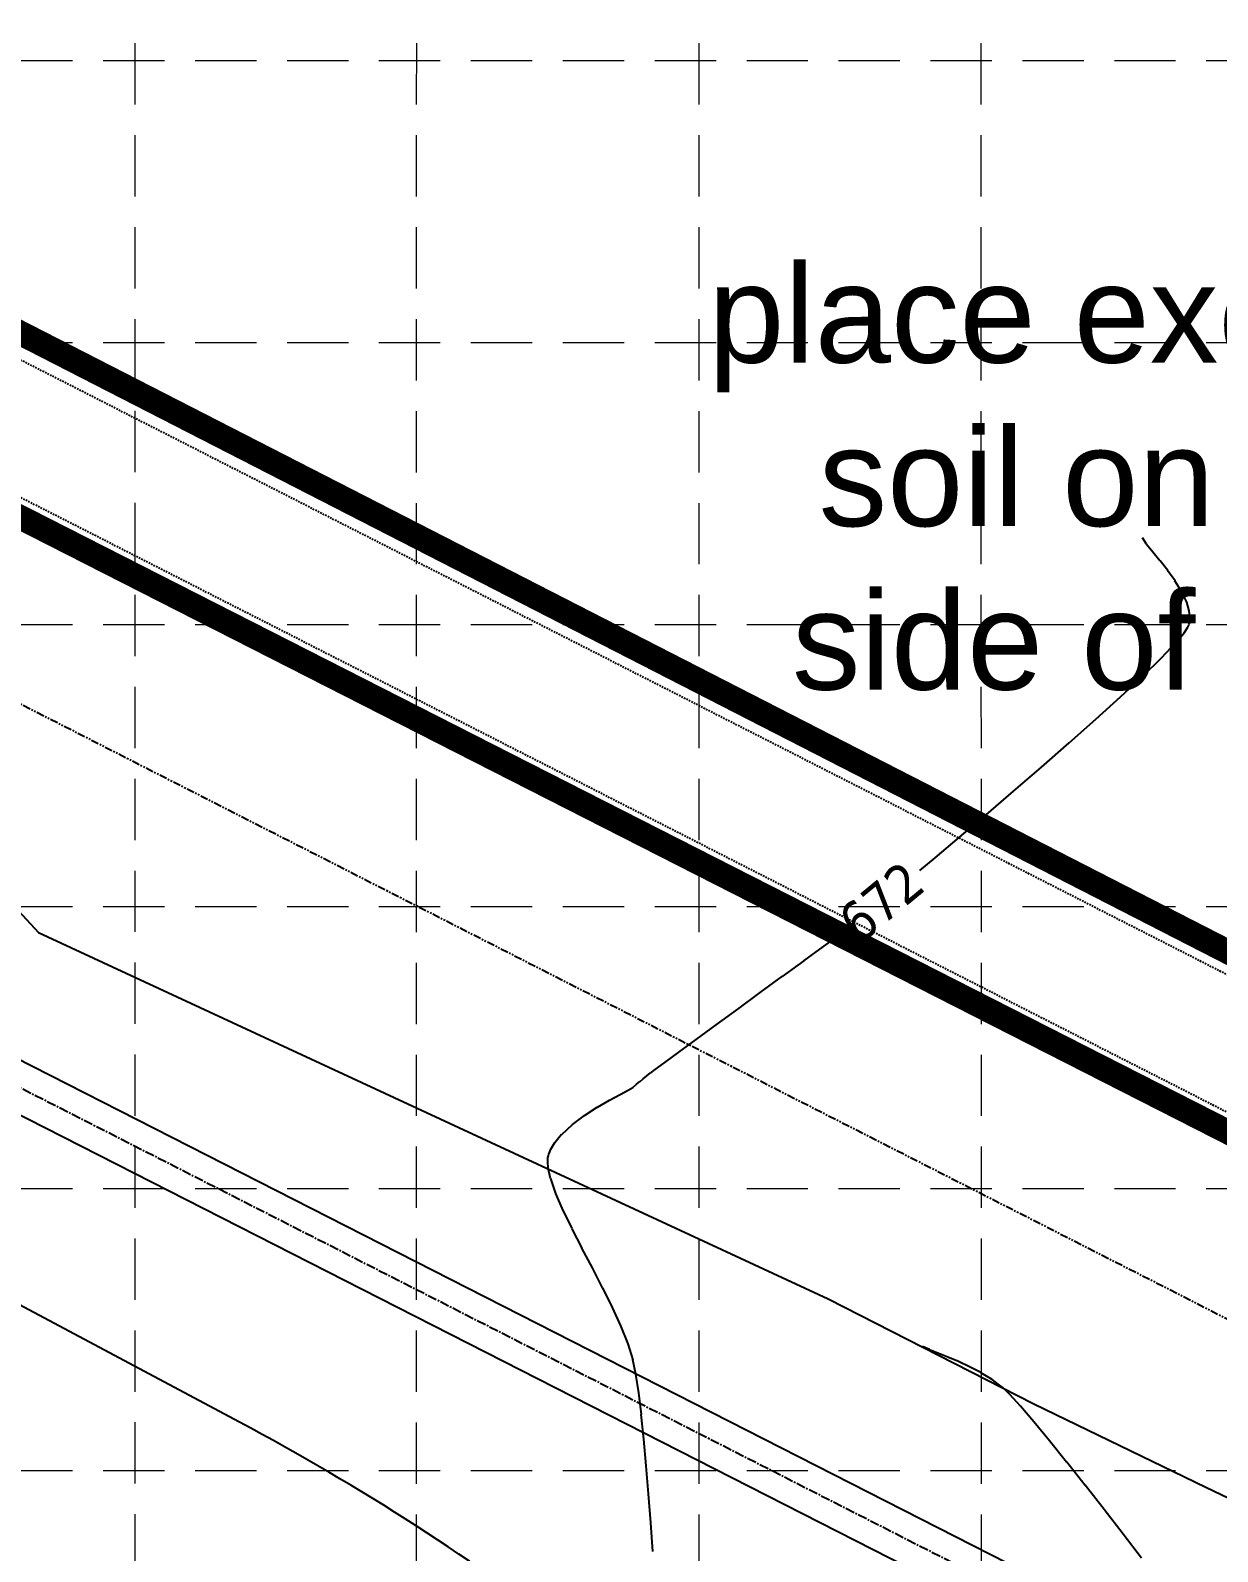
# Model space of a CAD drawing. Header units: inches. Extents: x 6967 to 7890, y 13663 to 15138.
# Drawn here: x 7098.2 to 7195, y 14508.9 to 14633 of the extents above; entities that cross this region are included whole.
import ezdxf

# ---------------------------------------------------------------- set-up
doc = ezdxf.new("R2010")
doc.units = ezdxf.units.IN
doc.header["$MEASUREMENT"] = 0
for name, pattern in [('CENTER2', [1.125, 0.75, -0.125, 0.125, -0.125]), ('DASHED', [0.75, 0.5, -0.25]), ('HIDDEN', [0.375, 0.25, -0.125]), ('xGWI003pt$0$HIDDEN2', [0.1875, 0.125, -0.0625]), ('xGWI003pt$0$PHANTOM2', [1.25, 0.625, -0.125, 0.125, -0.125, 0.125, -0.125])]:
    doc.linetypes.add(name, pattern=pattern)
for name, color, linetype in [('EC', 35, 'Continuous'), ('GRID', 254, 'HIDDEN'), ('LIMITS OF DISTURBANCE', 1, 'HIDDEN'), ('SILT FENCE', 200, 'Continuous'), ('V-ROAD-BACK-P', 2, 'Continuous'), ('V-STRM-CNTR-E', 11, 'CENTER2'), ('V-STRM-UNDR-E', 15, 'Continuous'), ('xGWI003pt$0$C-EASE-WATR-N', 2, 'xGWI003pt$0$HIDDEN2'), ('xGWI003pt$0$ROW', 3, 'xGWI003pt$0$PHANTOM2')]:
    doc.layers.add(name, color=color, linetype=linetype)
doc.styles.add('L80', font='TAHOMA.TTF', dxfattribs={"height": 3.2})
doc.styles.get("Standard").update_dxf_attribs({"font": 'ARIAL.TTF'})

msp = doc.modelspace()

# ---------------------------------------------------------------- linework, layer by layer
at = {"layer": 'EC', "color": 35, "extrusion": (0.83285, 0.553498, 0), "elevation": 14063.67}
msp.add_lwpolyline([(8172.94, 672), (8173.57, 672)], dxfattribs=at)
at = {"layer": 'EC', "color": 35}
for points, elevation in [([(7189.72, 14590.42), (7189.22, 14591.05)], 672), ([(7192.7, 14585.63), (7192.5, 14586.32)], 672), ([(7192.76, 14585.11), (7192.7, 14585.63)], 672), ([(7191.62, 14583.04), (7192.28, 14583.83)], 672), ([(7192.59, 14584.29), (7192.7, 14584.52)], 672), ([(7188.9, 14580.3), (7190.43, 14581.79)], 672), ([(7180.65, 14572.88), (7182.91, 14574.86)], 672), ([(7178.36, 14570.91), (7180.65, 14572.88)], 672), ([(7171.96, 14565.48), (7173.95, 14567.16)], 672), ([(7159.52, 14555.8), (7161.27, 14557.07)], 672), ([(7155.87, 14553.14), (7157.7, 14554.48)], 672), ([(7152.47, 14550.66), (7154.1, 14551.85)], 672), ([(7151.05, 14549.63), (7152.47, 14550.66)], 672), ([(7149.91, 14548.79), (7151.05, 14549.63)], 672), ([(7149.12, 14548.21), (7149.91, 14548.79)], 672), ([(7146.26, 14546.17), (7146.92, 14546.52)], 672), ([(7147.29, 14546.75), (7147.61, 14547.01)], 672), ([(7147.61, 14547.01), (7147.88, 14547.24)], 672), ([(7144.41, 14545.13), (7145.4, 14545.7)], 672), ([(7145.4, 14545.7), (7146.26, 14546.17)], 672), ([(7142.37, 14543.73), (7143.37, 14544.47)], 672), ([(7140.4, 14540.17), (7140.36, 14540.71)], 672), ([(7140.38, 14541.03), (7140.41, 14541.17)], 672), ([(7140.41, 14541.17), (7140.46, 14541.35)], 672), ([(7141.03, 14538.1), (7140.6, 14539.32)], 672), ([(7144, 14532.03), (7143.15, 14533.65)], 672), ([(7144.84, 14530.4), (7144, 14532.03)], 672), ([(7146.34, 14527.26), (7145.64, 14528.8)], 672), ([(7146.92, 14525.82), (7146.34, 14527.26)], 672), ([(7172.99, 14524.75), (7172.2, 14525.07)], 671), ([(7176.61, 14522.93), (7175.7, 14523.48)], 671), ([(7178.06, 14521.71), (7177.47, 14522.29)], 671), ([(7178.93, 14520.75), (7178.06, 14521.71)], 671), ([(7148.2, 14518.06), (7147.99, 14520.07)], 672), ([(7148.4, 14515.89), (7148.2, 14518.06)], 672), ([(7184.21, 14514.29), (7182.71, 14516.18)], 671), ([(7148.76, 14511.24), (7148.59, 14513.6)], 672), ([(7187.3, 14510.32), (7185.76, 14512.32)], 671)]:
    msp.add_lwpolyline(points, dxfattribs=dict(at, elevation=elevation))
at = {"layer": 'EC', "color": 35, "extrusion": (0.774728, 0.632294, 0), "elevation": 14795.52}
msp.add_lwpolyline([(6756.66, 672), (6757.59, 672)], dxfattribs=at)
at = {"layer": 'EC', "color": 35, "extrusion": (0.783446, 0.62146, 0), "elevation": 14700.14}
msp.add_lwpolyline([(6960.74, 672), (6961.75, 672)], dxfattribs=at)
at = {"layer": 'EC', "color": 35, "extrusion": (0.808813, 0.588065, 0), "elevation": 14395.36}
msp.add_lwpolyline([(7569.93, 672), (7570.97, 672)], dxfattribs=at)
at = {"layer": 'EC', "color": 35, "extrusion": (0.849702, 0.527263, 0), "elevation": 13802.42}
msp.add_lwpolyline([(8602.66, 672), (8603.69, 672)], dxfattribs=at)
at = {"layer": 'EC', "color": 35, "extrusion": (0.904828, 0.425778, 0), "elevation": 12718.5}
msp.add_lwpolyline([(10135.71, 672), (10136.68, 672)], dxfattribs=at)
at = {"layer": 'EC', "color": 35, "extrusion": (0.999526, -0.030795, 0), "elevation": 6740.2}
msp.add_lwpolyline([(14799.36, 672), (14799.7, 672)], dxfattribs=at)
at = {"layer": 'EC', "color": 35, "extrusion": (0.826566, -0.562841, 0), "elevation": -2263.48}
msp.add_lwpolyline([(16102.6, 672), (16103.15, 672)], dxfattribs=at)
at = {"layer": 'EC', "color": 35, "extrusion": (0.966939, -0.255007, 0), "elevation": 3235.75}
msp.add_lwpolyline([(15936.54, 672), (15936.63, 672)], dxfattribs=at)
at = {"layer": 'EC', "color": 35, "extrusion": (0.991487, -0.130209, 0), "elevation": 5232.45}
msp.add_lwpolyline([(15397.01, 672), (15397.17, 672)], dxfattribs=at)
at = {"layer": 'EC', "color": 35, "extrusion": (0.724445, -0.689333, 0), "elevation": -4842.64}
msp.add_lwpolyline([(15520.3, 672), (15522.02, 672)], dxfattribs=at)
at = {"layer": 'EC', "color": 35, "extrusion": (-0.682598, 0.730795, 0), "elevation": 5748.07}
msp.add_lwpolyline([(-15203.62, 672), (-15206.09, 672)], dxfattribs=at)
at = {"layer": 'EC', "color": 35, "extrusion": (0.671722, -0.740803, 0), "elevation": -5972.15}
msp.add_lwpolyline([(15114.28, 672), (15117, 672)], dxfattribs=at)
at = {"layer": 'EC', "color": 35, "extrusion": (0.663864, -0.747854, 0), "elevation": -6131.39}
msp.add_lwpolyline([(15047.49, 672), (15050.39, 672)], dxfattribs=at)
at = {"layer": 'EC', "color": 35, "extrusion": (0.649558, -0.760312, 0), "elevation": -6415.67}
msp.add_lwpolyline([(14919.49, 672), (14922.45, 672)], dxfattribs=at)
at = {"layer": 'EC', "color": 35, "extrusion": (-0.64651, 0.762906, 0), "elevation": 6475.34}
msp.add_lwpolyline([(-14890.86, 672), (-14893.69, 672)], dxfattribs=at)
at = {"layer": 'EC', "color": 35, "extrusion": (-0.641848, 0.766832, 0), "elevation": 6565.97}
msp.add_lwpolyline([(-14846.91, 672), (-14848.51, 672)], dxfattribs=at)
at = {"layer": 'EC', "color": 35, "extrusion": (-0.588967, 0.808157, 0), "elevation": 7546.65}
msp.add_lwpolyline([(-14363.04, 672), (-14364.58, 672)], dxfattribs=at)
at = {"layer": 'EC', "color": 35, "extrusion": (-0.588901, 0.808205, 0), "elevation": 7547.83}
msp.add_lwpolyline([(-14360.45, 672), (-14362.42, 672)], dxfattribs=at)
at = {"layer": 'EC', "color": 35, "extrusion": (0.588922, -0.80819, 0), "elevation": -7547.46}
msp.add_lwpolyline([(14356.23, 672), (14358.49, 672)], dxfattribs=at)
at = {"layer": 'EC', "color": 35, "extrusion": (-0.589111, 0.808052, 0), "elevation": 7544.1}
msp.add_lwpolyline([(-14353.54, 672), (-14355.73, 672)], dxfattribs=at)
at = {"layer": 'EC', "color": 35, "extrusion": (-0.628187, 0.778062, 0), "elevation": 6828.45}
msp.add_lwpolyline([(-14700.24, 672), (-14700.6, 672)], dxfattribs=at)
at = {"layer": 'EC', "color": 35, "extrusion": (0.616115, -0.787656, 0), "elevation": -7054.32}
msp.add_lwpolyline([(14593.56, 672), (14593.97, 672)], dxfattribs=at)
at = {"layer": 'EC', "color": 35, "extrusion": (0.595656, -0.803239, 0), "elevation": -7427.28}
msp.add_lwpolyline([(14407.74, 672), (14408.19, 672)], dxfattribs=at)
at = {"layer": 'EC', "color": 35, "extrusion": (0.524522, -0.851397, 0), "elevation": -8636.14}
msp.add_lwpolyline([(13714.84, 672), (13715.27, 672)], dxfattribs=at)
at = {"layer": 'EC', "color": 35, "extrusion": (0.636524, -0.771257, 0), "elevation": -6669.86}
msp.add_lwpolyline([(14772.53, 672), (14772.87, 672)], dxfattribs=at)
at = {"layer": 'EC', "color": 35, "extrusion": (0.537883, -0.84302, 0), "elevation": -8418.98}
msp.add_lwpolyline([(13845.22, 672), (13846.45, 672)], dxfattribs=at)
at = {"layer": 'EC', "color": 35, "extrusion": (0.770712, -0.637183, 0), "elevation": -3762.48}
msp.add_lwpolyline([(15757.97, 672), (15758.85, 672)], dxfattribs=at)
at = {"layer": 'EC', "color": 35, "extrusion": (0.67455, -0.738229, 0), "elevation": -5918.71}
msp.add_lwpolyline([(15081.99, 672), (15083.18, 672)], dxfattribs=at)
at = {"layer": 'EC', "color": 35, "extrusion": (0.925434, -0.378909, 0), "elevation": 1098.18}
msp.add_lwpolyline([(16162.65, 672), (16163.04, 672)], dxfattribs=at)
at = {"layer": 'EC', "color": 35, "extrusion": (0.860406, -0.50961, 0), "elevation": -1266.78}
msp.add_lwpolyline([(16150.7, 672), (16151.32, 672)], dxfattribs=at)
at = {"layer": 'EC', "color": 35, "extrusion": (0.997183, -0.075004, 0), "elevation": 6029.63}
msp.add_lwpolyline([(15035.31, 672), (15035.63, 672)], dxfattribs=at)
at = {"layer": 'EC', "color": 35, "extrusion": (0.974471, 0.224515, 0), "elevation": 10222.59}
msp.add_lwpolyline([(12564.97, 672), (12565.84, 672)], dxfattribs=at)
at = {"layer": 'EC', "color": 35, "extrusion": (0.917324, 0.398142, 0), "elevation": 12338.86}
msp.add_lwpolyline([(10491.5, 672), (10493, 672)], dxfattribs=at)
at = {"layer": 'EC', "color": 35, "extrusion": (0.900225, 0.435426, 0), "elevation": 12758.73}
msp.add_lwpolyline([(9975.01, 672), (9976.67, 672)], dxfattribs=at)
at = {"layer": 'EC', "color": 35, "extrusion": (0.890458, 0.455065, 0), "elevation": 12974.44}
msp.add_lwpolyline([(9691, 672), (9692.77, 672)], dxfattribs=at)
at = {"layer": 'EC', "color": 35, "extrusion": (0.895694, 0.444672, 0), "elevation": 12860.85}
msp.add_lwpolyline([(9835.89, 672), (9837.68, 672)], dxfattribs=at)
at = {"layer": 'EC', "color": 35, "extrusion": (0.955972, 0.293457, 0), "elevation": 11094.96}
msp.add_lwpolyline([(11787.61, 672), (11788.97, 672)], dxfattribs=at)
at = {"layer": 'EC', "color": 35, "extrusion": (0.416827, 0.908986, 0), "elevation": 16192.62}
msp.add_lwpolyline([(-464.23, 671), (-463.61, 671)], dxfattribs=at)
at = {"layer": 'EC', "color": 35, "extrusion": (0.378689, 0.925524, 0), "elevation": 16159.33}
msp.add_lwpolyline([(-1137.55, 671), (-1136.8, 671)], dxfattribs=at)
at = {"layer": 'EC', "color": 35, "extrusion": (0.980287, 0.19758, 0), "elevation": 9876.17}
msp.add_lwpolyline([(12824.84, 672), (12826.03, 672)], dxfattribs=at)
at = {"layer": 'EC', "color": 35, "extrusion": (-0.38701, -0.922075, 0), "elevation": -16168.94}
msp.add_lwpolyline([(993.76, 671), (992.81, 671)], dxfattribs=at)
at = {"layer": 'EC', "color": 35, "extrusion": (-0.417835, -0.908523, 0), "elevation": -16193.23}
msp.add_lwpolyline([(449.83, 671), (448.82, 671)], dxfattribs=at)
at = {"layer": 'EC', "color": 35, "extrusion": (0.988808, 0.14919, 0), "elevation": 9234.3}
msp.add_lwpolyline([(13292.95, 672), (13294.47, 672)], dxfattribs=at)
at = {"layer": 'EC', "color": 35, "extrusion": (-0.463319, -0.886192, 0), "elevation": -16195.23}
msp.add_lwpolyline([(-369.96, 671), (-371, 671)], dxfattribs=at)
at = {"layer": 'EC', "color": 35, "extrusion": (-0.596847, -0.802355, 0), "elevation": -15935.88}
msp.add_lwpolyline([(-2908.7, 671), (-2909.77, 671)], dxfattribs=at)
at = {"layer": 'EC', "color": 35, "extrusion": (0.99263, 0.121187, 0), "elevation": 8854.96}
msp.add_lwpolyline([(13546.81, 672), (13548.6, 672)], dxfattribs=at)
at = {"layer": 'EC', "color": 35, "extrusion": (0.760296, 0.649576, 0), "elevation": 14890.45}
msp.add_lwpolyline([(6375.13, 671), (6376.81, 671)], dxfattribs=at)
at = {"layer": 'EC', "color": 35, "extrusion": (0.770743, 0.637146, 0), "elevation": 14784.98}
msp.add_lwpolyline([(6614.06, 671), (6616.06, 671)], dxfattribs=at)
at = {"layer": 'EC', "color": 35, "extrusion": (0.777707, 0.628627, 0), "elevation": 14711.3}
msp.add_lwpolyline([(6774.1, 671), (6776.34, 671)], dxfattribs=at)
at = {"layer": 'EC', "color": 35, "extrusion": (0.996688, 0.081322, 0), "elevation": 8305.18}
msp.add_lwpolyline([(13884.19, 672), (13886.49, 672)], dxfattribs=at)
at = {"layer": 'EC', "color": 35, "extrusion": (0.787305, 0.616564, 0), "elevation": 14605.15}
msp.add_lwpolyline([(6995.15, 671), (6997.65, 671)], dxfattribs=at)
at = {"layer": 'EC', "color": 35, "extrusion": (0.997597, 0.069278, 0), "elevation": 8136.9}
msp.add_lwpolyline([(13978.76, 672), (13981.12, 672)], dxfattribs=at)
at = {"layer": 'EC', "color": 35, "extrusion": (0.795242, 0.606292, 0), "elevation": 14513.14}
msp.add_lwpolyline([(7179.14, 671), (7181.61, 671)], dxfattribs=at)
at = {"layer": 'GRID', "color": 252, "linetype": 'HIDDEN', "lineweight": 0, "ltscale": 20}
for p, q in [((7106.76, 13779.43), (7106.66, 15112.78)), ((7129.62, 13779.42), (7129.69, 15112.74)), ((7152.79, 13779.42), (7152.67, 15112.65)), ((7175.88, 13779.42), (7175.64, 15112.67)), ((6991.59, 14630.52), (7865.68, 14630.52)), ((6991.59, 14607.52), (7865.68, 14607.52)), ((6991.59, 14584.52), (7865.68, 14584.52)), ((6991.59, 14561.52), (7865.68, 14561.52)), ((6991.59, 14538.51), (7865.68, 14538.51)), ((6991.59, 14515.51), (7865.68, 14515.51))]:
    msp.add_line(p, q, dxfattribs=at)
at = {"layer": 'LIMITS OF DISTURBANCE', "linetype": 'DASHED', "ltscale": 25, "const_width": 2}
msp.add_lwpolyline([(7626.68, 14301.01), (7537.7, 14305.63), (7486.93, 14312.38), (7396.55, 14337.66), (7372.92, 14344.83), (7341.41, 14355.65), (7272.76, 14383.79), (7321.11, 14493.63), (7084.45, 14614.89), (7078.43, 14602.87), (7300.44, 14489.89), (7255.53, 14390.87), (7231.16, 14402.51, 0.426649), (7192.43, 14387.89), (7143.12, 14290.44, 0.055483), (7100.96, 14177.59), (7091.99, 14135.02), (7118.28, 14130.52), (7275.49, 14103.27), (7373.36, 14083.72), (7470.5, 14064.56), (7646.85, 14024.45)], format="xyb", dxfattribs=at)
at = {"layer": 'V-ROAD-BACK-P', "color": 7}
for points in [[(7059.69, 14584.97, 0.135803), (7069.46, 14574.84), (7077.24, 14570.76), (7084.62, 14568.94), (7094.53, 14563.99), (7098.8, 14559.39), (7163.24, 14529.51)], [(7143.26, 14501.36, 0.04177), (7115.22, 14519.44), (7076.31, 14540.17)]]:
    msp.add_lwpolyline(points, format="xyb", dxfattribs=at)
msp.add_lwpolyline([(7163.24, 14529.51), (7180.02, 14520.95), (7194.06, 14514.13), (7202.18, 14510.24)], dxfattribs=at)
at = {"layer": 'V-STRM-CNTR-E', "color": 5}
msp.add_lwpolyline([(7000.28, 14596.16), (7233.82, 14477.21, 0.086014), (7580.97, 14384.04), (7664.9, 14381.94, 0.032197), (7684.65, 14382.54, 0.032197)], format="xyb", dxfattribs=at)
at = {"layer": 'V-STRM-UNDR-E', "color": 5}
for points in [[(7000.29, 14598.4), (7234.69, 14479.01, 0.085989), (7581.08, 14386.04), (7664.96, 14383.94, 0.032294), (7684.51, 14384.54, 0.032294)], [(7000.27, 14593.92), (7232.95, 14475.41, 0.086039), (7580.85, 14382.04), (7664.84, 14379.94, 0.032102), (7684.79, 14380.54, 0.032102)]]:
    msp.add_lwpolyline(points, format="xyb", dxfattribs=at)
at = {"layer": 'xGWI003pt$0$C-EASE-WATR-N', "color": 253}
for p, q in [((7319.19, 14493.07), (7087.94, 14610.88)), ((7301.78, 14490.72), (7087.78, 14599.74))]:
    msp.add_line(p, q, dxfattribs=at)
at = {"layer": 'xGWI003pt$0$ROW', "color": 7}
msp.add_line((7087.54, 14583.03), (7226.88, 14512.03), dxfattribs=at)

# ---------------------------------------------------------------- texts
at = {"layer": 'EC', "color": 35, "insert": (7163.77, 14560.84, 672), "char_height": 3.2, "width": 8.4008, "attachment_point": 1, "rotation": 39.6055, "style": 'L80'}
msp.add_mtext('\\fTahoma|b0|i0|c0|p34;\\W1.0000000000;\\T1.0000000000;\\o\\l672', dxfattribs=at)
at = {"layer": 'SILT FENCE', "color": 7, "linetype": 'Continuous', "ltscale": 25, "insert": (7193.83, 14613.87), "char_height": 8, "width": 81.9793, "attachment_point": 2}
msp.add_mtext('place excavated soil on North side of trench', dxfattribs=at)

doc.saveas('drawing.dxf')
